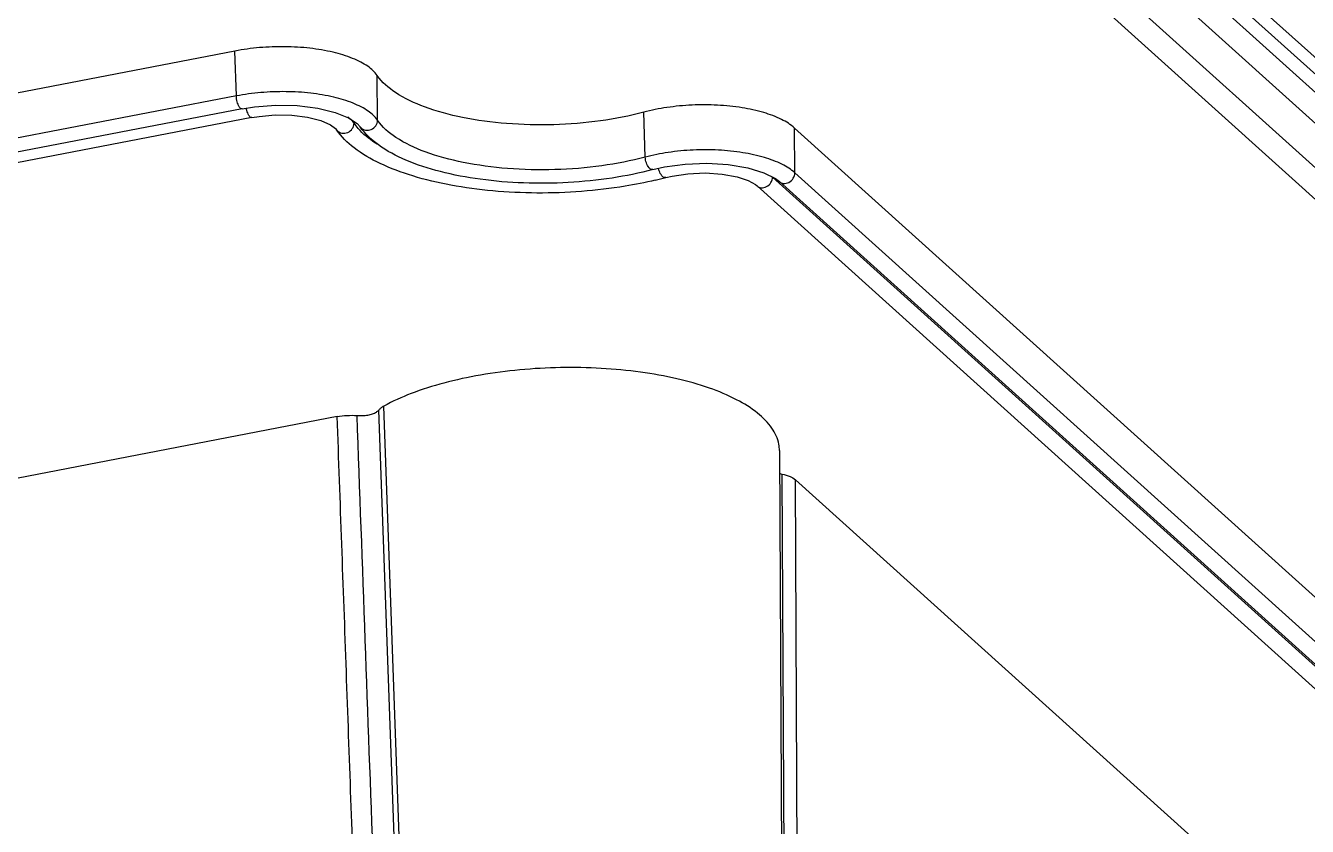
# Model space of a CAD drawing. Header units: millimetres. Extents: x 306 to 1885, y 393 to 1000.
# Drawn here: x 551.19 to 590.68, y 633.63 to 658.31 of the extents above; entities that cross this region are included whole.
import ezdxf

# ---------------------------------------------------------------- set-up
doc = ezdxf.new("R2010")
doc.units = ezdxf.units.MM

# ---------------------------------------------------------------- blocks, each defined once
blk = doc.blocks.new('u51')
at = {"color": 7}
for p, q in [((-61.33, 43.255), (-24.003, 9.597)), ((-57.927, 31.446), (-23.508, 0.409)), ((-57.714, 31.306), (-23.296, 0.271)), ((-57.239, 31.579), (-22.82, 0.542)), ((-58.402, 31.174), (-23.985, 0.138)), ((-58.392, 29.794), (-23.974, -1.242)), ((-24.075, 25.224), (-24.003, 9.597)), ((-23.669, 25.043), (-23.597, 9.421)), ((-23.508, 8.7), (-23.588, 24.31)), ((-11.882, 23.027), (-11.318, 7.329)), ((-11.734, 23.144), (-11.164, 7.451)), ((-9.886, 7.653), (53.5, 19.866)), ((-56.988, 16.263), (-22.54, -14.8)), ((-22.852, -17.816), (-60.178, 15.842)), ((-57.861, 16.079), (-23.443, -14.957)), ((-60.651, 15.197), (-23.327, -18.46)), ((-22.858, -18.37), (-60.184, 15.288)), ((-57.863, 14.71), (-23.422, -16.348)), ((-7.253, -1.565), (49.407, 9.352)), ((-6.955, -1.833), (49.704, 9.084)), ((-6.779, -2.231), (49.88, 8.686)), ((-6.736, -3.615), (49.923, 7.302)), ((-23.507, 0.409), (-23.508, 0.409)), ((-23.382, 0.313), (-23.507, 0.409)), ((-22.819, 0.541), (-22.82, 0.542)), ((-23.985, 0.138), (-23.974, -1.242)), ((-23.029, 0.135), (-23.382, 0.313)), ((-20.006, 0.285), (-20.006, 0.285)), ((-19.611, 0.038), (-19.966, -0.043)), ((-19.611, 0.038), (-19.611, 0.038)), ((-19.376, -0.345), (-19.33, -1.729)), ((-11.128, -1.481), (-11.119, -2.859)), ((-9.865, -1.189), (-9.866, -1.187)), ((-6.955, -1.833), (-7.334, -1.894)), ((-6.779, -2.231), (-6.736, -3.615))]:
    blk.add_line(p, q, dxfattribs=at)
for points in [[(-20.006, 0.285), (-20.207, 0.237), (-20.689, 0.165), (-21.221, 0.143), (-21.746, 0.178), (-22.204, 0.263), (-22.55, 0.379), (-22.77, 0.502), (-22.819, 0.541)], [(-19.966, -0.043), (-20.6, -0.13), (-21.27, -0.156), (-21.931, -0.117), (-22.532, -0.016), (-23.029, 0.135)], [(-10.237, -1.557), (-10.504, -1.377), (-10.589, -1.281)], [(-7.334, -1.894), (-7.99, -1.945), (-8.657, -1.932), (-9.285, -1.855), (-9.825, -1.725), (-10.237, -1.557)], [(-7.253, -1.565), (-7.477, -1.602), (-7.971, -1.645), (-8.484, -1.637), (-8.971, -1.577), (-9.38, -1.473), (-9.675, -1.345), (-9.837, -1.224), (-9.865, -1.189)]]:
    blk.add_lwpolyline(points, dxfattribs=at)
blk.add_arc((-16.898, -11.359), 12.051, 103.353, 104.9436, dxfattribs=at)
for points, start_tangent, end_tangent in [([(-11.067, 23.309), (-11, 21.454), (-10.498, 7.618)], (0.036298, -0.999341), (0.036213, -0.999344)), ([(-10.449, 23.35), (-10.168, 15.511), (-9.886, 7.653)], (0.035804, -0.999359), (0.035962, -0.999353)), ([(-23.597, 9.421), (-23.836, 9.495), (-24.003, 9.597)], (-0.9772, 0.212321), (-0.742655, 0.669674)), ([(-23.511, 9.398), (-23.597, 9.421)], (-0.950394, 0.31105), (-0.9772, 0.212321)), ([(-23.507, 8.699), (-23.489, 8.5), (-23.276, 8.009), (-22.837, 7.547), (-22.188, 7.13), (-21.349, 6.772), (-20.352, 6.486), (-19.229, 6.281), (-18.02, 6.165), (-16.767, 6.141), (-15.512, 6.211), (-14.299, 6.371), (-13.17, 6.618), (-12.164, 6.941), (-11.318, 7.329)], (0.004402, -0.99999), (0.876145, 0.482048)), ([(-10.499, 7.618), (-10.666, 7.619), (-10.832, 7.602), (-10.977, 7.565), (-11.091, 7.512), (-11.164, 7.451)], (-0.997697, 0.067835), (-0.617722, -0.786397)), ([(-9.886, 7.653), (-10.188, 7.616), (-10.499, 7.618)], (-0.981939, -0.189198), (-0.997697, 0.067835)), ([(-11.318, 7.329), (-11.229, 7.388), (-11.164, 7.451)], (0.876145, 0.482048), (0.617722, 0.786397)), ([(-23.508, 0.409), (-23.631, 0.465), (-23.8, 0.432), (-23.934, 0.308), (-23.985, 0.138)], (-0.747963, 0.66374), (0.00743, -0.999972)), ([(-22.82, 0.542), (-22.943, 0.597), (-23.112, 0.565), (-23.246, 0.441), (-23.296, 0.271)], (-0.747963, 0.66374), (0.00743, -0.999972)), ([(-19.681, 0.366), (-18.754, 0.552), (-17.413, 0.712), (-16.036, 0.761), (-14.676, 0.696), (-13.385, 0.52), (-12.214, 0.236), (-11.206, -0.149), (-10.407, -0.63), (-9.866, -1.187)], (0.972935, 0.231078), (0.56344, -0.826157)), ([(-19.611, 0.038), (-18.353, 0.299), (-17.003, 0.438), (-15.628, 0.452), (-14.294, 0.338), (-13.064, 0.101), (-11.999, -0.254), (-11.153, -0.721), (-10.591, -1.279)], (0.966146, 0.257996), (0.56344, -0.826157)), ([(-23.985, 0.138), (-23.587, -0.123), (-23.043, -0.333), (-22.38, -0.482), (-21.629, -0.561), (-20.852, -0.563), (-20.082, -0.489), (-19.376, -0.345)], (0.742655, -0.669674), (0.966146, 0.257996)), ([(-20.005, 0.282), (-19.983, 0.287), (-19.886, 0.227)], (0.935253, 0.353979), (0.647486, -0.762078)), ([(-19.886, 0.227), (-19.805, 0.08), (-19.784, 0.005)], (0.647486, -0.762078), (0.217391, -0.976085)), ([(-19.61, 0.036), (-19.588, 0.041), (-19.492, -0.02), (-19.411, -0.167), (-19.376, -0.345)], (0.935253, 0.353979), (0.033479, -0.999439)), ([(-19.376, -0.345), (-18.037, -0.079), (-16.588, 0.041), (-15.13, 0.005), (-13.767, -0.182), (-12.593, -0.509), (-11.693, -0.953), (-11.128, -1.481)], (0.966146, 0.257996), (0.56344, -0.826157)), ([(-11.118, -0.741), (-11.045, -0.789), (-10.532, -1.224)], (0.845638, -0.533757), (0.659085, -0.752068)), ([(-10.591, -1.28), (-10.61, -1.255), (-10.756, -1.175), (-10.933, -1.198), (-11.075, -1.314), (-11.128, -1.481)], (-0.556832, 0.830625), (0.006567, -0.999978)), ([(-9.866, -1.187), (-9.885, -1.163), (-10.032, -1.083), (-10.209, -1.106), (-10.351, -1.222), (-10.404, -1.389)], (-0.556832, 0.830625), (0.006567, -0.999978)), ([(-23.974, -1.242), (-23.574, -1.505), (-23.025, -1.717), (-22.357, -1.867), (-21.6, -1.946), (-20.817, -1.948), (-20.041, -1.874), (-19.33, -1.729)], (0.742655, -0.669674), (0.966146, 0.257996)), ([(-19.33, -1.729), (-17.997, -1.464), (-16.554, -1.345), (-15.103, -1.38), (-13.746, -1.567), (-12.578, -1.892), (-11.681, -2.333), (-11.119, -2.859)], (0.966146, 0.257996), (0.56344, -0.826157)), ([(-11.128, -1.481), (-10.837, -1.762), (-10.626, -1.89), (-10.375, -2.006), (-9.779, -2.192), (-9.07, -2.315), (-8.308, -2.362), (-7.532, -2.334), (-6.779, -2.231)], (0.56344, -0.826157), (0.981939, 0.189198)), ([(-10.532, -1.224), (-10.404, -1.389)], (0.659085, -0.752068), (0.56344, -0.826157)), ([(-10.404, -1.389), (-10.212, -1.582)], (0.56344, -0.826157), (0.802549, -0.596586)), ([(-7.251, -1.568), (-7.238, -1.565), (-7.166, -1.631), (-7.104, -1.782), (-7.088, -1.854)], (0.926549, 0.376173), (0.174089, -0.98473)), ([(-6.954, -1.836), (-6.941, -1.833), (-6.868, -1.899), (-6.806, -2.05), (-6.779, -2.231)], (0.926549, 0.376173), (0.031129, -0.999515)), ([(-11.119, -2.859), (-10.825, -3.143), (-10.613, -3.272), (-10.36, -3.388), (-9.759, -3.576), (-9.045, -3.699), (-8.277, -3.747), (-7.495, -3.719), (-6.736, -3.615)], (0.56344, -0.826157), (0.981939, 0.189198))]:
    blk.add_spline(points, degree=3, dxfattribs=dict(at, start_tangent=start_tangent, end_tangent=end_tangent))
blk = doc.blocks.new('u15')
blk.add_blockref('u51', (-79.896, 115.482))

msp = doc.modelspace()

# ---------------------------------------------------------------- block references
at = {"rotation": 180}
msp.add_blockref('u15', (471.008, 769.39), dxfattribs=at)

doc.saveas('drawing.dxf')
